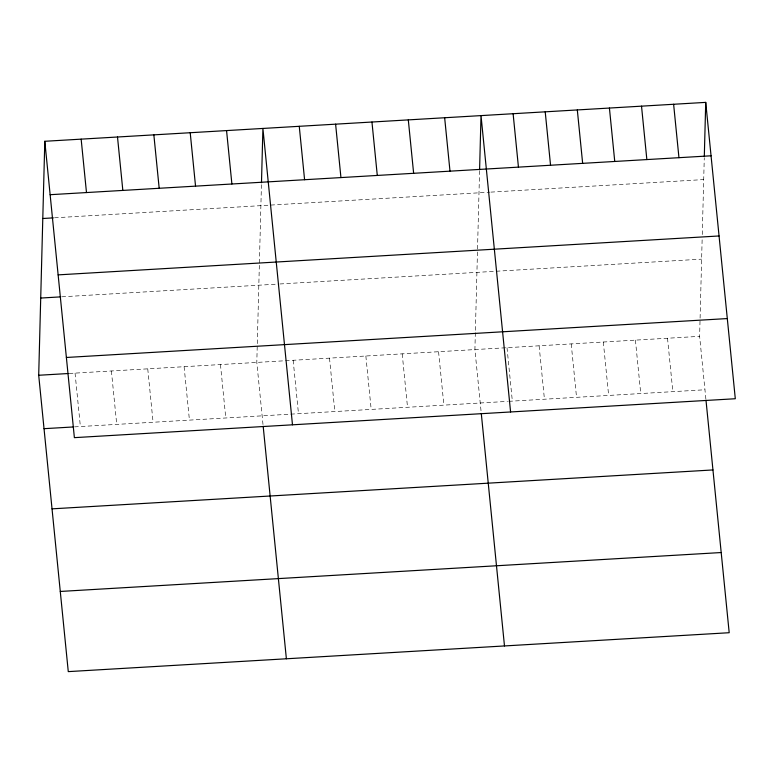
<?xml version="1.0" encoding="UTF-8"?>
<svg xmlns="http://www.w3.org/2000/svg" width="774" height="774" viewBox="0 0 774 774"><rect width="100%" height="100%" fill="white"/><g stroke="black" fill="none" stroke-linecap="round" stroke-linejoin="round"><path stroke-width="0.58" stroke-dasharray="3.87 2.9" d="M259.338 265.327L256.804 362.426L263.063 425.139M259.396 262.986L261.457 183.941M475.342 332.694L474.907 349.587L481.167 412.29M475.41 330.285L479.561 171.102M705.878 399.065L699.619 336.351L702.144 239.253M702.27 234.57L704.272 157.877M54.519 217.804L489.69 192.184M490.88 192.116L703.701 179.587M61.823 296.81L278.746 284.039M279.927 283.971L701.631 259.145M69.186 373.465L699.619 336.351M74.517 426.88L507.58 401.387M508.77 401.319L704.95 389.767M667.517 338.248L672.848 391.663M635.415 340.134L640.746 393.55M603.314 342.021L608.645 395.437M571.212 343.917L576.543 397.333M539.11 345.804L544.441 399.22M507.009 347.69L512.34 401.106M438.558 351.725L443.889 405.141M402.199 353.863L407.53 407.279M365.85 356.001L371.181 409.417M329.501 358.139L334.832 411.555M293.153 360.287L298.483 413.703M220.455 364.564L225.785 417.979M184.106 366.702L189.437 420.118M147.747 368.84L153.078 422.256M111.398 370.988L116.729 424.404M75.049 373.126L80.38 426.542"/><path stroke-width="1.16" d="M705.994 400.226L729.195 632.716L68.276 671.619L38.7 375.264L44.805 141.284L705.724 102.381L735.3 398.736L74.381 437.649L44.805 141.284M261.486 182.732L262.908 128.445L292.485 424.81M479.59 169.893L481.012 115.607L510.588 411.962M704.301 156.667L705.724 102.381M50.136 194.7L711.054 155.797M42.793 218.5L53.348 217.881M58.137 274.876L719.056 235.964M40.712 298.048L60.653 296.877M66.38 357.472L727.299 318.569M38.7 375.264L68.015 373.542M44.031 428.68L73.346 426.958M52.032 508.847L712.951 469.944M60.275 591.452L721.194 552.539M673.622 104.267L678.953 157.683M641.52 106.154L646.851 159.57M609.419 108.05L614.75 161.466M577.317 109.937L582.648 163.353M545.215 111.824L550.546 165.239M513.114 113.72L518.445 167.136M481.283 413.461L504.484 645.942M444.653 117.745L449.994 171.16M408.304 119.883L413.635 173.299M371.955 122.021L377.286 175.437M335.606 124.169L340.937 177.585M299.257 126.307L304.588 179.723M263.179 426.3L286.38 658.78M226.559 130.583L231.89 183.999M190.21 132.722L195.541 186.137M153.852 134.87L159.183 188.285M117.503 137.008L122.834 190.423M81.154 139.146L86.485 192.562"/></g></svg>
